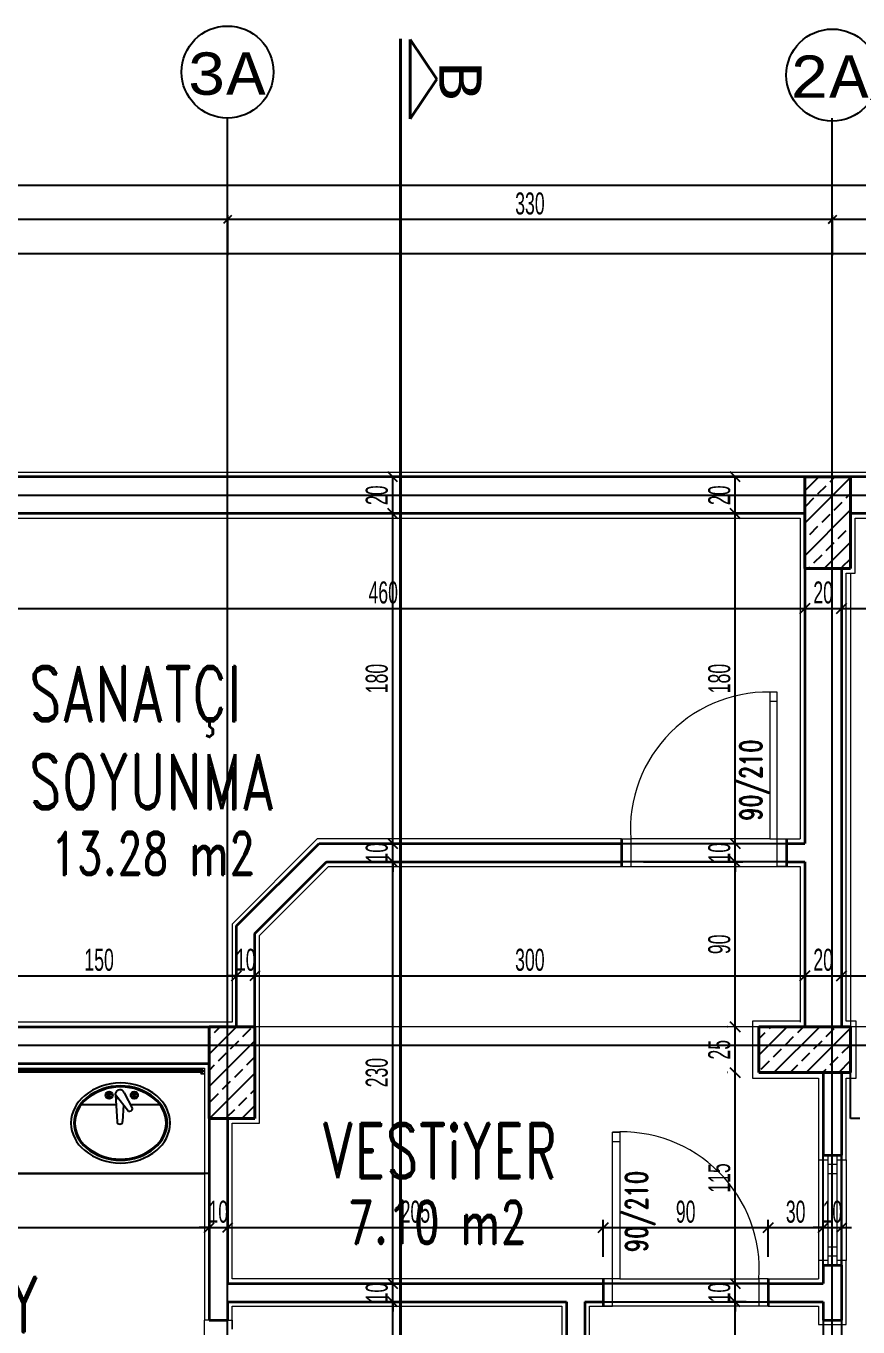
# Model space of a CAD drawing. Header units: inches. Extents: x -7543 to -822, y 102837 to 190349.
# Drawn here: x -835.9149 to -835.8241, y 102837.0949 to 102837.2369 of the extents above; entities that cross this region are included whole.
import ezdxf

# ---------------------------------------------------------------- set-up
doc = ezdxf.new("R2010")
doc.units = ezdxf.units.IN
doc.header["$MEASUREMENT"] = 0
for name, pattern in [('__ZG_T_P__9', [22, 1, -10, 1, -10]), ('DASHDOTX2', [2, 1, -0.5, 0, -0.5]), ('DASHED', [19.049999999999997, 12.7, -6.35])]:
    doc.linetypes.add(name, pattern=pattern)
doc.layers.get('0').update_dxf_attribs({"lineweight": 25})
doc.layers.get('Defpoints').update_dxf_attribs({"lineweight": 25})
for name, color, linetype, lineweight in [('AKS', 1, 'Continuous', 25), ('ICOL', 55, 'Continuous', 25), ('İZ DÜŞÜM', 253, 'Continuous', 20), ('KESİT', 7, 'Continuous', 40), ('KOLON', 2, 'Continuous', 40), ('SIVA', 150, 'Continuous', 15), ('TARAMA', 8, 'Continuous', 25), ('YAZI', 7, 'Continuous', 25)]:
    doc.layers.add(name, color=color, linetype=linetype, lineweight=lineweight)
for name, color, linetype, lineweight, true_color in [('DUVAR', 7, 'Continuous', 35, 0xfc4642), ('KAPI', 7, 'Continuous', 18, 0xffb360), ('MERDİVEN', 7, 'Continuous', 20, 0x16c244), ('TEFRİŞ', 7, 'Continuous', 25, 0x78462c)]:
    doc.layers.add(name, color=color, linetype=linetype, lineweight=lineweight, true_color=true_color)
doc.styles.add('ISIM', font='monos.ttf', dxfattribs={"width": 1.1, "height": 200})
doc.styles.add('OLCU', font='tromand.shx', dxfattribs={"width": 0.6, "height": 12})
doc.styles.add('st1', font='romandtw.shx', dxfattribs={"width": 0.7, "height": 40})

# ---------------------------------------------------------------- blocks, each defined once
blk = doc.blocks.new('_Oblique')
at = {"color": 0, "linetype": 'ByBlock', "lineweight": -2}
blk.add_line((-0.5, -0.5), (0.5, 0.5), dxfattribs=at)
blk = doc.blocks.new('D')
at = {"layer": 'ICOL'}
for p, q in [((2.828427124746668, 2.828427124748032), (-2.82842712474303, -2.828427124744394)), ((0, 3.000000000002046), (0, -25))]:
    blk.add_line(p, q, dxfattribs=at)
blk = doc.blocks.new('E')
at = {"layer": 'ICOL'}
for p, q in [((0, -3.000000000002046), (0, 25)), ((-2.828427124746668, -2.828427124748032), (2.82842712474303, 2.828427124744394))]:
    blk.add_line(p, q, dxfattribs=at)

msp = doc.modelspace()

# ---------------------------------------------------------------- linework, layer by layer
at = {"layer": 'AKS', "linetype": 'DASHDOTX2', "ltscale": 10}
for p, q in [((-835.8928803769031, 102836.7405371451), (-835.8928803769031, 102837.2268474742)), ((-835.8268919987518, 102837.1016850246), (-835.8268919987518, 102837.2268474742)), ((-836.0219041693523, 102837.1856850246), (-835.5878919987521, 102837.1856850246)), ((-836.0219041693523, 102837.1256839999), (-835.5888919987517, 102837.1256839999)), ((-835.8268919987518, 102836.7405371451), (-835.8268919987518, 102837.1016850246))]:
    msp.add_line(p, q, dxfattribs=at)
at = {"layer": 'AKS', "color": 0}
for centre in [(-835.8928803769031, 102837.2318674742), (-835.8268919987518, 102837.2315330315)]:
    msp.add_circle(centre, 0.005019999999999998, dxfattribs=at)
at = {"layer": 'Defpoints', "color": 6}
msp.add_line((-835.9513923788185, 102837.1876841657), (-835.2363920333095, 102837.1876841657), dxfattribs=at)
at = {"layer": 'Defpoints', "color": 3}
for p, q in [((-835.8298919992562, 102837.1836850053), (-835.9218916989279, 102837.1836843696)), ((-835.829891999256, 102837.177685496), (-835.8298919992562, 102837.1836850053)), ((-835.829891999256, 102837.1476847213), (-835.829891999256, 102837.177685496)), ((-835.8918920747684, 102837.1386843565), (-835.882891709987, 102837.1476847213)), ((-835.882891709987, 102837.1476847213), (-835.849891999256, 102837.1476847213)), ((-835.849891999256, 102837.1476847213), (-835.831891999256, 102837.1476847213)), ((-835.849891999256, 102837.1476847213), (-835.831891999256, 102837.1476847213)), ((-835.831891999256, 102837.1476847213), (-835.829891999256, 102837.1476847213)), ((-835.8820632828622, 102837.1456847213), (-835.8898920690436, 102837.1378559351)), ((-835.849891999256, 102837.1456847213), (-835.8820632828622, 102837.1456847213)), ((-835.831891999256, 102837.1456847213), (-835.849891999256, 102837.1456847213)), ((-835.831891999256, 102837.1456847213), (-835.849891999256, 102837.1456847213)), ((-835.829891999256, 102837.1456847213), (-835.831891999256, 102837.1456847213)), ((-835.829891999256, 102837.1276841785), (-835.829891999256, 102837.1456847213)), ((-835.8918919987528, 102837.1276841785), (-835.8918920747684, 102837.1386843565)), ((-835.8898920690436, 102837.1378559351), (-835.8898919987515, 102837.1276839999)), ((-835.9218916989271, 102837.1276845349), (-835.8948919987515, 102837.1276839999)), ((-835.8948919987515, 102837.1276839999), (-835.8948919987519, 102837.1276841785)), ((-835.8948919987519, 102837.1276841785), (-835.8918919987528, 102837.1276841785)), ((-835.8898919987515, 102837.1276839999), (-835.8898919987518, 102837.1176839999)), ((-835.8348919637672, 102837.1226841785), (-835.8348919637672, 102837.1276841785)), ((-835.8348919637672, 102837.1276841785), (-835.829891999256, 102837.1276841785)), ((-835.8948919987517, 102837.1236839998), (-835.9473919641938, 102837.1236848682)), ((-835.8948919987515, 102837.1176839999), (-835.8948919987517, 102837.1236839998)), ((-835.827891999256, 102837.1226841785), (-835.8348919637672, 102837.1226841785)), ((-835.827891999256, 102837.1136850246), (-835.827891999256, 102837.1226841785)), ((-835.824891994822, 102837.1226841785), (-835.825891999256, 102837.1226841785)), ((-835.825891999256, 102837.1226841785), (-835.825891999256, 102837.1136850246)), ((-835.824891994822, 102837.1176850246), (-835.824891994822, 102837.1226841785)), ((-835.8948919987515, 102837.0956850246), (-835.8948919987515, 102837.1176839999)), ((-835.8898919987518, 102837.1176839999), (-835.8928803769031, 102837.1176839999)), ((-835.8928803769031, 102837.1176839999), (-835.8928803769031, 102837.0996850246)), ((-835.823891994822, 102837.1176850246), (-835.824891994822, 102837.1176850246)), ((-835.8278919992559, 102837.1016850246), (-835.827891999256, 102837.1136850246)), ((-835.825891999256, 102837.1136850246), (-835.825891999256, 102837.1016850246)), ((-835.8278919992559, 102837.0996850246), (-835.8278919992559, 102837.1016850246)), ((-835.825891999256, 102837.1016850246), (-835.825891999256, 102837.0956850246)), ((-835.8928803769031, 102837.0996850246), (-835.851891999256, 102837.0996850246)), ((-835.851891999256, 102837.0996850246), (-835.833891999256, 102837.0996850246)), ((-835.833891999256, 102837.0996850246), (-835.8278919992559, 102837.0996850246)), ((-835.8558919992561, 102837.0976850246), (-835.8928803769031, 102837.0976850246)), ((-835.8928803769031, 102837.0976850246), (-835.8928803769031, 102837.0956850246)), ((-835.855891999256, 102837.0736850246), (-835.8558919992561, 102837.0976850246)), ((-835.8928803769031, 102837.0956850246), (-835.8948919987515, 102837.0956850246)), ((-835.825891999256, 102837.0956850246), (-835.825891999256, 102837.0736850246))]:
    msp.add_line(p, q, dxfattribs=at)
at = {"layer": 'Defpoints'}
for p, q in [((-835.827891999256, 102837.1016850246), (-835.827891999256, 102837.1136850246)), ((-835.825891999256, 102837.1016850246), (-835.825891999256, 102837.1136850246)), ((-835.833891999256, 102837.0996850246), (-835.851891999256, 102837.0996850246)), ((-835.851891999256, 102837.0976850246), (-835.833891999256, 102837.0976850246)), ((-835.827891999256, 102837.0956850246), (-835.827891999256, 102837.0736850246)), ((-835.825891999256, 102837.0956850246), (-835.825891999256, 102837.0736850246))]:
    msp.add_line(p, q, dxfattribs=at)
at = {"layer": 'DUVAR'}
for p, q in [((-835.829891999256, 102837.1876850053), (-835.9813919641934, 102837.1876839584)), ((-835.7788919987519, 102837.1876848205), (-835.8248919992564, 102837.1876850246)), ((-835.829891999256, 102837.1836850053), (-835.9218916989279, 102837.1836843696)), ((-835.7788919987519, 102837.1836848205), (-835.824891999256, 102837.1836850246)), ((-835.829891999256, 102837.177685496), (-835.829891999256, 102837.1476847213)), ((-835.825891999256, 102837.177685496), (-835.825891999256, 102837.1276839999)), ((-835.849891999256, 102837.1481847213), (-835.849891999256, 102837.1451847213)), ((-835.831891999256, 102837.1481847213), (-835.831891999256, 102837.1451847213)), ((-835.8918920747684, 102837.1386843565), (-835.882891709987, 102837.1476847213)), ((-835.882891709987, 102837.1476847213), (-835.849891999256, 102837.1476847213)), ((-835.831891999256, 102837.1476847213), (-835.829891999256, 102837.1476847213)), ((-835.8898920690436, 102837.1378559351), (-835.8820632828622, 102837.1456847213)), ((-835.8820632828622, 102837.1456847213), (-835.849891999256, 102837.1456847213)), ((-835.831891999256, 102837.1456847213), (-835.829891999256, 102837.1456847213)), ((-835.829891999256, 102837.1456847213), (-835.829891999256, 102837.1276839999)), ((-835.8918919987515, 102837.127683986), (-835.8918920747684, 102837.1386843565)), ((-835.8898919987515, 102837.1276839999), (-835.8898920690436, 102837.1378559351)), ((-835.9238926251103, 102837.1276845746), (-835.8948919987515, 102837.1276839999)), ((-835.9473919641938, 102837.1236848682), (-835.8948920649077, 102837.1236839999)), ((-835.827891999256, 102837.1226839999), (-835.827891999256, 102837.1136850246)), ((-835.825891999256, 102837.1226839999), (-835.825891999256, 102837.1136850246)), ((-835.8948919987515, 102837.1176839999), (-835.8948919987515, 102837.0956850246)), ((-835.8928803769031, 102837.1176839999), (-835.8928803769031, 102837.0996850246)), ((-835.827891999256, 102837.1136850246), (-835.825891999256, 102837.1136850246)), ((-835.827891999256, 102837.1016850246), (-835.825891999256, 102837.1016850246)), ((-835.8278919992559, 102837.1016850246), (-835.8278919992559, 102837.0996850246)), ((-835.825891999256, 102837.1016850246), (-835.825891999256, 102837.0956850246)), ((-835.8928803769031, 102837.0996850246), (-835.851891999256, 102837.0996850246)), ((-835.8518919992559, 102837.1001850246), (-835.8518919992559, 102837.0971850246)), ((-835.833891999256, 102837.1001850246), (-835.833891999256, 102837.0971850246)), ((-835.833891999256, 102837.0996850246), (-835.8278919992559, 102837.0996850246)), ((-835.8928803769031, 102837.0976850246), (-835.8558919992561, 102837.0976850246)), ((-835.8928803769031, 102837.0976850246), (-835.8928803769031, 102837.0956850246)), ((-835.8558919992561, 102837.0976850246), (-835.855891999256, 102837.0736850246)), ((-835.853891999256, 102837.0976850246), (-835.853891999256, 102837.0736850246)), ((-835.853891999256, 102837.0976850246), (-835.851891999256, 102837.0976850246)), ((-835.833891999256, 102837.0976850246), (-835.827891999256, 102837.0976850246)), ((-835.8278919992559, 102837.0976850246), (-835.827891999256, 102837.0956850246)), ((-835.8948919987515, 102837.0956850246), (-835.8928803769031, 102837.0956850246)), ((-835.827891999256, 102837.0956850246), (-835.825891999256, 102837.0956850246))]:
    msp.add_line(p, q, dxfattribs=at)
at = {"layer": 'ICOL'}
for p, q in [((-835.9792359987517, 102837.2195339893), (-835.2085479987518, 102837.2195339893)), ((-835.8930363769032, 102837.215781685), (-835.9422359987518, 102837.215781685)), ((-835.8270479987517, 102837.215781685), (-835.8927243769032, 102837.215781685)), ((-835.7710479987518, 102837.2157597842), (-835.8267359987517, 102837.2157597842)), ((-835.2065479987515, 102837.2120293807), (-835.9812359641934, 102837.2120293807)), ((-835.8748605467476, 102837.1836847174), (-835.8748605467476, 102837.187684719)), ((-835.8374885067294, 102837.1836849331), (-835.8374885067294, 102837.1876849284)), ((-835.8748605467476, 102837.1476847213), (-835.8748605467476, 102837.1836847174)), ((-835.8374885067294, 102837.1476847213), (-835.8374885067294, 102837.1836849331)), ((-835.9218923604861, 102837.1733345444), (-835.829891999256, 102837.1733345444)), ((-835.829891999256, 102837.1733345444), (-835.825891999256, 102837.1733345444)), ((-835.825891999256, 102837.1733345444), (-835.6648920026821, 102837.1733345444)), ((-835.8748605467476, 102837.1476847213), (-835.8748605467476, 102837.1487647213)), ((-835.8374885067294, 102837.1476847213), (-835.8374885067294, 102837.1487647213)), ((-835.8748605467476, 102837.1456847213), (-835.8748605467476, 102837.1476847213)), ((-835.8374885067294, 102837.1456847213), (-835.8374885067294, 102837.1476847213)), ((-835.8748605467476, 102837.1456847213), (-835.8748605467476, 102837.1446047213)), ((-835.8748605467476, 102837.0996850246), (-835.8748605467476, 102837.1456847213)), ((-835.8374885067294, 102837.1456847213), (-835.8374885067294, 102837.1446047213)), ((-835.8374885067294, 102837.1276841785), (-835.8374885067294, 102837.1456847213)), ((-835.9218917398091, 102837.1332552481), (-835.8918920192078, 102837.1332552481)), ((-835.8918920192078, 102837.1332552481), (-835.8929720192078, 102837.1332552481)), ((-835.8918920192078, 102837.1332552481), (-835.8898920183661, 102837.1332552481)), ((-835.8898920183661, 102837.1332552481), (-835.829891999256, 102837.1332552481)), ((-835.8898920183661, 102837.1332552481), (-835.8888120183661, 102837.1332552481)), ((-835.829891999256, 102837.1332552481), (-835.825891999256, 102837.1332552481)), ((-835.825891999256, 102837.1332552481), (-835.792891999256, 102837.1332552481)), ((-835.8374885067294, 102837.1226841785), (-835.8374885067294, 102837.1276841785)), ((-835.8374885067294, 102837.0996850246), (-835.8374885067294, 102837.1226841785)), ((-835.9473919641938, 102837.1057679913), (-835.8948919987515, 102837.1057679913)), ((-835.8948919987515, 102837.1057679913), (-835.8959719987515, 102837.1057679913)), ((-835.8948919987515, 102837.1057679913), (-835.8928803769031, 102837.1057679913)), ((-835.8928803769031, 102837.1057679913), (-835.8518919992559, 102837.1057679913)), ((-835.8928803769031, 102837.1057679913), (-835.8918003769031, 102837.1057679913)), ((-835.8518919992559, 102837.1057679913), (-835.833891999256, 102837.1057679913)), ((-835.833891999256, 102837.1057679913), (-835.827891999256, 102837.1057679913)), ((-835.827891999256, 102837.1057679913), (-835.828971999256, 102837.1057679913)), ((-835.827891999256, 102837.1057679913), (-835.825891999256, 102837.1057679913)), ((-835.825891999256, 102837.1057679913), (-835.824811999256, 102837.1057679913)), ((-835.8748605467476, 102837.0996850246), (-835.8748605467476, 102837.1007650246)), ((-835.8748605467476, 102837.0976850246), (-835.8748605467476, 102837.0996850246)), ((-835.8374885067294, 102837.0996850246), (-835.8374885067294, 102837.1007650246)), ((-835.8374885067294, 102837.0976850246), (-835.8374885067294, 102837.0996850246)), ((-835.8748605467476, 102837.0976850246), (-835.8748605467476, 102837.0966050246)), ((-835.8748605467476, 102837.0736850246), (-835.8748605467476, 102837.0976850246)), ((-835.8374885067294, 102837.0976850246), (-835.8374885067294, 102837.0966050246)), ((-835.8374885067294, 102837.0456839999), (-835.8374885067294, 102837.0976850246))]:
    msp.add_line(p, q, dxfattribs=at)
at = {"layer": 'ICOL', "color": 53}
for p, q in [((-835.8737297455076, 102837.187684719), (-835.8757005467476, 102837.187684719)), ((-835.8386203505936, 102837.1876849284), (-835.8366485067294, 102837.1876849284)), ((-835.8739540457528, 102837.1836847174), (-835.8757005467476, 102837.1836847174)), ((-835.8739540457528, 102837.1836847174), (-835.8757005467476, 102837.1836847174)), ((-835.8379422493025, 102837.1836849331), (-835.8366485067294, 102837.1836849331)), ((-835.8379422493025, 102837.1836849331), (-835.8366485067294, 102837.1836849331)), ((-835.829891999256, 102837.173632605), (-835.829891999256, 102837.1741745444)), ((-835.829891999256, 102837.173632605), (-835.829891999256, 102837.1741745444)), ((-835.825891999256, 102837.1733413889), (-835.825891999256, 102837.1741745444)), ((-835.825891999256, 102837.1733413889), (-835.825891999256, 102837.1741745444)), ((-835.8713647006459, 102837.1476847213), (-835.8757005467476, 102837.1476847213)), ((-835.8713647006459, 102837.1476847213), (-835.8757005467476, 102837.1476847213)), ((-835.847491999256, 102837.1476847213), (-835.8366485067294, 102837.1476847213)), ((-835.847491999256, 102837.1476847213), (-835.8366485067294, 102837.1476847213)), ((-835.8713647006458, 102837.1456847213), (-835.8757005467476, 102837.1456847213)), ((-835.8713647006458, 102837.1456847213), (-835.8757005467476, 102837.1456847213)), ((-835.847491999256, 102837.1456847213), (-835.8366485067294, 102837.1456847213)), ((-835.847491999256, 102837.1456847213), (-835.8366485067294, 102837.1456847213)), ((-835.8918920192078, 102837.1330442076), (-835.8918920192078, 102837.1340952481)), ((-835.8918920192078, 102837.1330442076), (-835.8918920192078, 102837.1340952481)), ((-835.8898920183661, 102837.1329224105), (-835.8898920183661, 102837.1340952481)), ((-835.8898920183661, 102837.1329224105), (-835.8898920183661, 102837.1340952481)), ((-835.829891999256, 102837.1326552168), (-835.829891999256, 102837.1340952481)), ((-835.829891999256, 102837.1326552168), (-835.829891999256, 102837.1340952481)), ((-835.825891999256, 102837.132925993), (-835.825891999256, 102837.1340952481)), ((-835.825891999256, 102837.132925993), (-835.825891999256, 102837.1340952481)), ((-835.8382919992563, 102837.1276841785), (-835.8383285067293, 102837.1276841785)), ((-835.8382919992563, 102837.1276841785), (-835.8383285067293, 102837.1276841785)), ((-835.8382919992563, 102837.1226841785), (-835.8383285067293, 102837.1226841785)), ((-835.8382919992563, 102837.1226841785), (-835.8383285067293, 102837.1226841785)), ((-835.8948919987515, 102837.1053868989), (-835.8948919987515, 102837.1066079913)), ((-835.8948919987515, 102837.1053868989), (-835.8948919987515, 102837.1066079913)), ((-835.8928803769031, 102837.1052054683), (-835.8928803769031, 102837.1066079913)), ((-835.8928803769031, 102837.1052054683), (-835.8928803769031, 102837.1066079913)), ((-835.8518919992559, 102837.1025850246), (-835.8518919992559, 102837.1066079913)), ((-835.8518919992559, 102837.1025850246), (-835.8518919992559, 102837.1066079913)), ((-835.833891999256, 102837.1025850246), (-835.833891999256, 102837.1066079913)), ((-835.833891999256, 102837.1025850246), (-835.833891999256, 102837.1066079913)), ((-835.827891999256, 102837.1040850246), (-835.827891999256, 102837.1066079913)), ((-835.827891999256, 102837.1040850246), (-835.827891999256, 102837.1066079913)), ((-835.825891999256, 102837.1040850246), (-835.825891999256, 102837.1066079913)), ((-835.8639128958625, 102837.0996850246), (-835.8757005467476, 102837.0996850246)), ((-835.8639128958625, 102837.0996850246), (-835.8757005467476, 102837.0996850246)), ((-835.836291999256, 102837.0996850246), (-835.8383285067293, 102837.0996850246)), ((-835.836291999256, 102837.0996850246), (-835.8383285067293, 102837.0996850246)), ((-835.8638057552158, 102837.0976850246), (-835.8757005467476, 102837.0976850246)), ((-835.8638057552158, 102837.0976850246), (-835.8757005467476, 102837.0976850246)), ((-835.836291999256, 102837.0976850246), (-835.8383285067293, 102837.0976850246)), ((-835.836291999256, 102837.0976850246), (-835.8383285067293, 102837.0976850246))]:
    msp.add_line(p, q, dxfattribs=at)
at = {"layer": 'İZ DÜŞÜM', "linetype": '__ZG_T_P__9'}
msp.add_line((-835.7688919987509, 102837.1276839999), (-835.981391998751, 102837.1276839999), dxfattribs=at)
at = {"layer": 'KAPI'}
for p, q in [((-835.8328919992559, 102837.1641847213), (-835.833691999256, 102837.1641847213)), ((-835.833691999256, 102837.1641847213), (-835.833691999256, 102837.1481847213)), ((-835.8328919992559, 102837.1481847213), (-835.8328919992559, 102837.1641847213)), ((-835.8328919992559, 102837.1631847213), (-835.833691999256, 102837.1631847213)), ((-835.849891999256, 102837.1481847213), (-835.848891999256, 102837.1481847213)), ((-835.848891999256, 102837.1481847213), (-835.848891999256, 102837.1451847213)), ((-835.833691999256, 102837.1481847213), (-835.848891999256, 102837.1481847213)), ((-835.833691999256, 102837.1481847213), (-835.831891999256, 102837.1481847213)), ((-835.8328919992559, 102837.1451847213), (-835.8328919992559, 102837.1481847213)), ((-835.849891999256, 102837.1451847213), (-835.848891999256, 102837.1451847213)), ((-835.848891999256, 102837.1451847213), (-835.8328919992559, 102837.1451847213)), ((-835.831891999256, 102837.1451847213), (-835.8328919992559, 102837.1451847213)), ((-835.8328919992559, 102837.1451847213), (-835.831891999256, 102837.1451847213)), ((-835.850891999256, 102837.1001850246), (-835.8508919992561, 102837.1161850246)), ((-835.8508919992561, 102837.1161850246), (-835.850091999256, 102837.1161850246)), ((-835.850091999256, 102837.1161850246), (-835.850091999256, 102837.1001850246)), ((-835.8508919992561, 102837.1151850246), (-835.850091999256, 102837.1151850246)), ((-835.8283919992559, 102837.1131850246), (-835.8283919992559, 102837.1021850246)), ((-835.8273919987518, 102837.1136850246), (-835.8273919987518, 102837.1016850246)), ((-835.8273919987518, 102837.1126850246), (-835.8263919987518, 102837.1126850246)), ((-835.8263919987518, 102837.1136850246), (-835.8263919987518, 102837.1016850246)), ((-835.825391999256, 102837.1131850246), (-835.825391999256, 102837.1021850246)), ((-835.8273919987518, 102837.1116850246), (-835.8263919987518, 102837.1116850246)), ((-835.8268919987518, 102837.1116850246), (-835.8268919987518, 102837.1036850246)), ((-835.8273919987518, 102837.1036850246), (-835.8263919987518, 102837.1036850246)), ((-835.8273919987518, 102837.1026850246), (-835.8263919987518, 102837.1026850246)), ((-835.850091999256, 102837.1001850246), (-835.8518919992559, 102837.1001850246)), ((-835.850891999256, 102837.0971850246), (-835.850891999256, 102837.1001850246)), ((-835.850091999256, 102837.1001850246), (-835.834891999256, 102837.1001850246)), ((-835.833891999256, 102837.1001850246), (-835.834891999256, 102837.1001850246)), ((-835.834891999256, 102837.1001850246), (-835.834891999256, 102837.0971850246)), ((-835.8518919992559, 102837.0971850246), (-835.850891999256, 102837.0971850246)), ((-835.850891999256, 102837.0971850246), (-835.8518919992559, 102837.0971850246)), ((-835.834891999256, 102837.0971850246), (-835.850891999256, 102837.0971850246)), ((-835.833891999256, 102837.0971850246), (-835.834891999256, 102837.0971850246)), ((-835.8953919987516, 102837.0938850246), (-835.8953919987516, 102837.0956850246)), ((-835.8923803769031, 102837.0956850246), (-835.8923803769031, 102837.0946850246)), ((-835.8923803769031, 102837.0946850246), (-835.8923803769031, 102837.0956850246))]:
    msp.add_line(p, q, dxfattribs=at)
for centre, start, end in [((-835.8339007338673, 102837.1491934559), 86.15047544445599, 183.8495247433916), ((-835.8498832646447, 102837.1011937592), 356.1504752566084, 93.84952455554401)]:
    msp.add_arc(centre, 0.0150251650064316, start, end, dxfattribs=at)
at = {"layer": 'KESİT', "linetype": 'DASHED'}
msp.add_line((-835.8740131954963, 102837.2354881892), (-835.8740131954963, 102836.9918835999), dxfattribs=at)
at = {"layer": 'KESİT'}
for p, q in [((-835.8729349837315, 102837.2354299202), (-835.8729349837315, 102837.2267441011)), ((-835.8700517624353, 102837.2310870107), (-835.8729349837315, 102837.2354299202)), ((-835.8700517624353, 102837.2310870107), (-835.8729349837315, 102837.2267441011))]:
    msp.add_line(p, q, dxfattribs=at)
at = {"layer": 'KOLON'}
for p, q in [((-835.8248919992564, 102837.1876856746), (-835.8298919992562, 102837.1876856746)), ((-835.8298919992562, 102837.1876856746), (-835.8298919992563, 102837.1776856746)), ((-835.8248919992564, 102837.1776856746), (-835.8248919992564, 102837.1876856746)), ((-835.8298919992563, 102837.1776856746), (-835.8248919992564, 102837.1776856746)), ((-835.8898919987519, 102837.1276841785), (-835.8948919987519, 102837.1276841785)), ((-835.8948919987519, 102837.1276841785), (-835.8948919987519, 102837.1176841785)), ((-835.8898919987518, 102837.1276839999), (-835.8948919987517, 102837.1276839999)), ((-835.8948919987517, 102837.1276839999), (-835.8948919987517, 102837.1176839999)), ((-835.8898919987519, 102837.1176841785), (-835.8898919987519, 102837.1276841785)), ((-835.8898919987518, 102837.1176839999), (-835.8898919987518, 102837.1276839999)), ((-835.8248919637672, 102837.1276841785), (-835.8348919637672, 102837.1276841785)), ((-835.8348919637672, 102837.1276841785), (-835.8348919637672, 102837.1226841785)), ((-835.8248919637672, 102837.1226841785), (-835.8248919637672, 102837.1276841785)), ((-835.8348919637672, 102837.1226841785), (-835.8248919637672, 102837.1226841785)), ((-835.8948919987519, 102837.1176841785), (-835.8898919987519, 102837.1176841785)), ((-835.8948919987517, 102837.1176839999), (-835.8898919987518, 102837.1176839999))]:
    msp.add_line(p, q, dxfattribs=at)
at = {"layer": 'MERDİVEN', "linetype": 'ByBlock', "lineweight": 15}
for p in [(-835.824891994822, 102837.1771856746), (-835.823891994822, 102837.1176850246)]:
    msp.add_line(p, (-835.824891994822, 102837.1176850246), dxfattribs=at)
at = {"layer": 'SIVA'}
for p, q in [((-835.8293919992564, 102837.1881850088), (-835.9818919641934, 102837.1881839549)), ((-835.8243919992564, 102837.1881856746), (-835.8303919992563, 102837.1881856746)), ((-835.7783919987519, 102837.1881848183), (-835.8253919992563, 102837.1881850268)), ((-835.9213917071972, 102837.183184373), (-835.8303919992563, 102837.1831850019)), ((-835.8303919992563, 102837.1831850019), (-835.8303919992563, 102837.1771856746)), ((-835.8243919992564, 102837.1831850224), (-835.7793919987519, 102837.1831848228)), ((-835.8243919992562, 102837.1771856746), (-835.8243919992564, 102837.1831850224)), ((-835.830391999256, 102837.1781856746), (-835.830391999256, 102837.1481847213)), ((-835.825391999256, 102837.1771856746), (-835.8243919992562, 102837.1771856746)), ((-835.825391999256, 102837.1282841785), (-835.825391999256, 102837.1771856746)), ((-835.8830988167681, 102837.1481847213), (-835.8923920761996, 102837.1388914619)), ((-835.849891999256, 102837.1481847213), (-835.8830988167681, 102837.1481847213)), ((-835.831891999256, 102837.1481847213), (-835.830391999256, 102837.1481847213)), ((-835.8893920676124, 102837.1376488298), (-835.881856176081, 102837.1451847213)), ((-835.881856176081, 102837.1451847213), (-835.849891999256, 102837.1451847213)), ((-835.831891999256, 102837.1451847213), (-835.830391999256, 102837.1451847213)), ((-835.830391999256, 102837.1451847213), (-835.830391999256, 102837.1281841785)), ((-835.8923920761996, 102837.1388914619), (-835.892392002208, 102837.1281841785)), ((-835.8893919952976, 102837.1271841785), (-835.8893920676124, 102837.1376488298)), ((-835.8943919987519, 102837.1281839916), (-835.9213926168426, 102837.1281844381)), ((-835.892392002208, 102837.1281841785), (-835.8953919987518, 102837.1281841785)), ((-835.8893919987519, 102837.1171841785), (-835.8893919987519, 102837.1281841785)), ((-835.830391998752, 102837.1282841785), (-835.835591998752, 102837.1282841785)), ((-835.835591998752, 102837.1282841785), (-835.8355919987519, 102837.1220841785)), ((-835.8242919637672, 102837.1282841785), (-835.825391999256, 102837.1282841785)), ((-835.8242919637671, 102837.1220841785), (-835.8242919637672, 102837.1282841785)), ((-835.9468919641938, 102837.1231848599), (-835.8953919987518, 102837.1231840081)), ((-835.8953919987518, 102837.1231840081), (-835.8953919987518, 102837.1171841785)), ((-835.8355919987519, 102837.1220841785), (-835.8283919992559, 102837.1220841785)), ((-835.8283919992559, 102837.1220841785), (-835.8283919992559, 102837.1131850246)), ((-835.825391999256, 102837.1131850246), (-835.825391999256, 102837.1220841785)), ((-835.825391999256, 102837.1220841785), (-835.8242919637671, 102837.1220841785)), ((-835.8953919987516, 102837.1181839998), (-835.8953919987516, 102837.0956850246)), ((-835.8923803769031, 102837.1171841785), (-835.8893919987519, 102837.1171841785)), ((-835.8923803769031, 102837.1001850246), (-835.8923803769031, 102837.1171841785)), ((-835.8283919992559, 102837.1131850246), (-835.8273919987518, 102837.1131850246)), ((-835.8263919987518, 102837.1131850246), (-835.825391999256, 102837.1131850246)), ((-835.8283919992559, 102837.1021850246), (-835.8283919992559, 102837.1001850246)), ((-835.8273919987518, 102837.1021850246), (-835.8283919992559, 102837.1021850246)), ((-835.825391999256, 102837.1021850246), (-835.8263919987518, 102837.1021850246)), ((-835.825391999256, 102837.0951850246), (-835.825391999256, 102837.1021850246)), ((-835.8518919992559, 102837.1001850246), (-835.8923803769031, 102837.1001850246)), ((-835.833891999256, 102837.1001850246), (-835.828391999256, 102837.1001850246)), ((-835.8923803769031, 102837.0956850246), (-835.8923803769031, 102837.0971850246)), ((-835.8923803769031, 102837.0971850246), (-835.8563919992561, 102837.0971850246)), ((-835.8563919992561, 102837.0971850246), (-835.856391999256, 102837.0736850246)), ((-835.853391999256, 102837.0736850246), (-835.853391999256, 102837.0971850246)), ((-835.853391999256, 102837.0971850246), (-835.8518919992559, 102837.0971850246)), ((-835.833891999256, 102837.0971850246), (-835.8283919992559, 102837.0971850246)), ((-835.8283919992559, 102837.0971850246), (-835.8283919992559, 102837.0951850246)), ((-835.8948919987515, 102837.0956850246), (-835.8953919987516, 102837.0956850246)), ((-835.8928803769031, 102837.0956850246), (-835.8923803769031, 102837.0956850246)), ((-835.8283919992559, 102837.0951850246), (-835.825391999256, 102837.0951850246))]:
    msp.add_line(p, q, dxfattribs=at)
at = {"layer": 'TARAMA'}
for p, q in [((-835.8298919992562, 102837.1861648502), (-835.8283726837816, 102837.1876841657)), ((-835.8271324060531, 102837.1871566765), (-835.8266049168316, 102837.1876841657)), ((-835.8298919992562, 102837.1826293163), (-835.8248919992564, 102837.1876293163)), ((-835.8284582312679, 102837.1858308513), (-835.8275743477914, 102837.1867147347)), ((-835.8297840564826, 102837.184505026), (-835.8289001730061, 102837.1853889095)), ((-835.8266904643149, 102837.1840630843), (-835.8258065808384, 102837.1849469678)), ((-835.8253646391001, 102837.1853889095), (-835.8248919992564, 102837.1858615494)), ((-835.8298919992563, 102837.1790937824), (-835.8248919992564, 102837.1840937824)), ((-835.8280162895296, 102837.1827372591), (-835.8271324060531, 102837.1836211426)), ((-835.8293421147443, 102837.1814114339), (-835.8284582312679, 102837.1822953174)), ((-835.8249226973619, 102837.1822953174), (-835.8248919992564, 102837.1823260155)), ((-835.8298919992562, 102837.1808615494), (-835.8297840564826, 102837.1809694921)), ((-835.8262485225766, 102837.1809694921), (-835.8253646391001, 102837.1818533756)), ((-835.8289001730061, 102837.1783178417), (-835.8280162895296, 102837.1792017252)), ((-835.8277645731831, 102837.1776856746), (-835.8248919992564, 102837.1805582485)), ((-835.8275743477914, 102837.1796436669), (-835.8266904643149, 102837.1805275504)), ((-835.8295323401389, 102837.1776856746), (-835.8293421147443, 102837.1778759)), ((-835.8258065808384, 102837.1778759), (-835.8249226973619, 102837.1787597834)), ((-835.8948919987517, 102837.1247003846), (-835.8919083835349, 102837.1276839999)), ((-835.8943075502659, 102837.1270526001), (-835.8936761504908, 102837.1276839999)), ((-835.8912139580982, 102837.1266106583), (-835.8903300746217, 102837.1274945418)), ((-835.8348919637672, 102837.1245963432), (-835.831804307134, 102837.1276839999)), ((-835.8348919637672, 102837.1263641102), (-835.834203473865, 102837.1270526001)), ((-835.8337615321268, 102837.1274945418), (-835.83357207409, 102837.1276839999)), ((-835.8332685946034, 102837.1226841785), (-835.828268773228, 102837.1276839999)), ((-835.8306679399591, 102837.1270526001), (-835.830036540184, 102837.1276839999)), ((-835.8297330606974, 102837.1226841785), (-835.8248919637672, 102837.1275252754)), ((-835.8275743477914, 102837.1266106583), (-835.8266904643149, 102837.1274945418)), ((-835.8948919987517, 102837.1264681516), (-835.8947494920042, 102837.1266106583)), ((-835.8948919987517, 102837.1211648507), (-835.8898919987516, 102837.1261648507)), ((-835.8925397833129, 102837.1252848331), (-835.8916558998365, 102837.1261687166)), ((-835.8333195903886, 102837.1244009497), (-835.8324357069121, 102837.1252848331)), ((-835.8319937651738, 102837.1257267749), (-835.8311098816973, 102837.1266106583)), ((-835.8289001730061, 102837.1252848331), (-835.8280162895296, 102837.1261687166)), ((-835.8258065808384, 102837.1248428914), (-835.8249226973619, 102837.1257267749)), ((-835.8938656085277, 102837.1239590079), (-835.8929817250512, 102837.1248428914)), ((-835.89077201636, 102837.1235170662), (-835.8898919987516, 102837.1243970838)), ((-835.8346454156033, 102837.1230751244), (-835.8337615321268, 102837.1239590079)), ((-835.8302259982208, 102837.1239590079), (-835.8293421147443, 102837.1248428914)), ((-835.8271324060531, 102837.1235170662), (-835.8262485225766, 102837.1244009497)), ((-835.8261975267915, 102837.1226841785), (-835.8248919637672, 102837.1239897415)), ((-835.8948919987517, 102837.1229326177), (-835.8943075502659, 102837.1235170662)), ((-835.8948371370963, 102837.1176841785), (-835.8898919987516, 102837.1226293168)), ((-835.8920978415747, 102837.122191241), (-835.8912139580982, 102837.1230751244)), ((-835.8315008276534, 102837.1226841785), (-835.8306679399591, 102837.1235170662)), ((-835.8279652937474, 102837.1226841785), (-835.8275743477914, 102837.1230751244)), ((-835.8934236667894, 102837.1208654158), (-835.8925397833129, 102837.1217492992)), ((-835.8947494920042, 102837.1195395905), (-835.8938656085277, 102837.120423474)), ((-835.8916558998365, 102837.1190976488), (-835.89077201636, 102837.1199815323)), ((-835.8903300746217, 102837.120423474), (-835.8898919987518, 102837.1208615499)), ((-835.8929817250512, 102837.1177718236), (-835.8920978415747, 102837.118655707)), ((-835.8913016031903, 102837.1176841785), (-835.8898919987518, 102837.1190937829))]:
    msp.add_line(p, q, dxfattribs=at)
at = {"layer": 'TEFRİŞ'}
for p, q in [((-835.9466919641939, 102837.1229848566), (-835.8955919987519, 102837.1229840114)), ((-835.9466919641939, 102837.1227848566), (-835.8955919987519, 102837.1227840114)), ((-835.8957919987519, 102837.1231840081), (-835.8957919987519, 102837.1229840147)), ((-835.8957919987519, 102837.1227840147), (-835.8957919987519, 102837.1225840147)), ((-835.8957919987519, 102837.1225840147), (-835.8953920086752, 102837.1225840081)), ((-835.8955919987519, 102837.1229840114), (-835.8955919987519, 102837.1227840114)), ((-835.9051176369237, 102837.120227362), (-835.90492813231, 102837.1173551619)), ((-835.9051139582017, 102837.1203046152), (-835.9036874313572, 102837.1184883885)), ((-835.9041620711748, 102837.1204728061), (-835.903259537944, 102837.1187499507)), ((-835.9087996260887, 102837.1192243632), (-835.9050514601644, 102837.1192243632)), ((-835.9042139479689, 102837.119157927), (-835.90433413231, 102837.1173551619)), ((-835.903508063206, 102837.1192243632), (-835.9003012242721, 102837.1192243632)), ((-835.8948919987515, 102837.1116834386), (-835.9473919641936, 102837.1116834386)), ((-835.9468919641938, 102837.1116848599), (-835.8953919987516, 102837.1116840081))]:
    msp.add_line(p, q, dxfattribs=at)
for centre, radius in [((-835.90580017084, 102837.1202198416), 0.000396), ((-835.9058050411595, 102837.1202237597), 0.0001231531351216254), ((-835.9030491614715, 102837.1202198416), 0.000396), ((-835.903054051174, 102837.1202198416), 0.0001231531351216254)]:
    msp.add_circle(centre, radius, dxfattribs=at)
for centre, radius, start, end in [((-835.9045504251803, 102837.1153204123), 0.006240643199999806, 90, 129.2370000193347), ((-835.9045504251803, 102837.1153204123), 0.005923843200000094, 90, 129.2370000193347), ((-835.9045504251803, 102837.1153204123), 0.005805043200000022, 90, 129.2370000193347), ((-835.9045504251803, 102837.1153204123), 0.006240643199999934, 50.76299998066528, 90), ((-835.9045504251803, 102837.1153204123), 0.005923843199999931, 50.76299998066528, 90), ((-835.9045504251803, 102837.1153204123), 0.005805043200000025, 50.76299998066528, 90), ((-835.9059690753804, 102837.1170427747), 0.004009302000000322, 129.1040001214614, 177.7880000505583), ((-835.9059690753804, 102837.1170427747), 0.004009302000000322, 129.1040001214614, 177.7880000505583), ((-835.9059690753804, 102837.1170427747), 0.003692502000000143, 129.0919999327343, 177.7880000505583), ((-835.9059690753804, 102837.1170427747), 0.003573702000000087, 129.0879999532143, 177.7149999711971), ((-835.9060053160582, 102837.1201074979), 0.0002276512857357263, 59.44757169635704, 150.4297510106238), ((-835.9060053160582, 102837.1203321853), 0.0002276512857288755, 209.5702489893762, 300.552428303643), ((-835.9056927168383, 102837.1204178416), 0.0002276512858558945, 119.5702491637003, 210.1375237861861), ((-835.9056927168383, 102837.1200218416), 0.0002276512857533367, 149.8624762138139, 240.4297508362997), ((-835.905917404247, 102837.1204178416), 0.0002276512857726221, 330.9566692286438, 60.42975083629976), ((-835.9059174042469, 102837.1200218416), 0.0002276512857162366, 299.5702491637002, 29.04333077135618), ((-835.9056093160582, 102837.1201074979), 0.0002276512857288755, 29.57024898937614, 118.625399591624), ((-835.9056093160582, 102837.1203321853), 0.0002276512857541603, 241.374600408376, 330.4297510106239), ((-835.9046311219573, 102837.1203219605), 0.000495000000000001, 16.39639431771953, 255.8875413556773), ((-835.9032497956584, 102837.1201074979), 0.0002276512857511511, 61.37460040837602, 150.4297510106238), ((-835.9032497956584, 102837.1203321853), 0.0002276512857418904, 209.5702489893762, 298.625399591624), ((-835.9029417074696, 102837.1204178416), 0.0002276512857726221, 119.5702491637003, 209.0433307713562), ((-835.9029417074696, 102837.1200218416), 0.0002276512857288755, 150.9566692286438, 240.4297508362997), ((-835.9031663948783, 102837.1204178416), 0.0002276512858432555, 329.8624762138139, 60.42975083629976), ((-835.9031663948783, 102837.1200218416), 0.0002276512857533367, 299.5702491637002, 30.13752378618609), ((-835.9028537956584, 102837.1201074979), 0.0002276512857357263, 29.57024898937614, 120.552428303643), ((-835.9028537956584, 102837.1203321853), 0.0002276512857288755, 239.447571696357, 330.4297510106239), ((-835.9031317749804, 102837.1170427747), 0.003573702000000159, 2.285000028802902, 50.91200004678569), ((-835.9031317749804, 102837.1170427747), 0.003692501999999998, 2.211999949441666, 50.90800006726572), ((-835.9031317749804, 102837.1170427747), 0.004009302000000195, 2.211999949441666, 50.89599987853862), ((-835.9031317749804, 102837.1170427747), 0.004009302000000195, 2.211999949441666, 50.89599987853862), ((-835.9035619005086, 102837.1187638104), 0.0003026800512815798, 245.497612607884, 357.3755005087631), ((-835.9059690753804, 102837.1173277561), 0.004009302000000195, 182.2119999494416, 230.8959998785386), ((-835.9059690753804, 102837.1173277561), 0.004009302000000195, 182.2119999494416, 230.8959998785386), ((-835.9059690753804, 102837.1173277561), 0.003692501999999998, 182.2119999494416, 230.9080000672657), ((-835.9059690753804, 102837.1173277561), 0.003573702000000159, 182.2850000288029, 230.9120000467857), ((-835.9046311323101, 102837.1173551619), 0.0002970000000000001, 180, 0), ((-835.9031317749804, 102837.1173277561), 0.003573702000000365, 309.0879999532143, 357.7149999711971), ((-835.9031317749804, 102837.1173277561), 0.003692502000000143, 309.0919999327343, 357.7880000505583), ((-835.9031317749804, 102837.1173277561), 0.004009302000000044, 309.1040001214614, 357.7880000505583), ((-835.9045504251803, 102837.1190500987), 0.006240643200000211, 230.7629999806653, 270), ((-835.9045504251803, 102837.1190500987), 0.006240643200000211, 230.7629999806653, 270), ((-835.9045504251803, 102837.1190500987), 0.005923843199999931, 230.7629999806653, 270), ((-835.9045504251803, 102837.1190500987), 0.005805043200000025, 230.7629999806653, 270), ((-835.9045504251803, 102837.1190500987), 0.005805062999999882, 270, 309.2370000193347), ((-835.9045504251803, 102837.1190500987), 0.005923862999999955, 270, 309.2370000193347), ((-835.9045504251803, 102837.1190500987), 0.006240663000000026, 270, 309.2370000193347)]:
    msp.add_arc(centre, radius, start, end, dxfattribs=at)

# ---------------------------------------------------------------- block references
at = {"layer": 'ICOL'}
for name, p, xscale, yscale, zscale in [('D', (-835.8928803769031, 102837.215781685), 0.0001559999999471984, 0.0001559999999471984, 0.0001559999999471984), ('D', (-835.8268919987518, 102837.215781685), 0.0001559999999471984, 0.0001559999999471984, 0.0001559999999471984), ('_Oblique', (-835.829891999256, 102837.1733345444), 0.001080000000001746, 0.001080000000001746, 0.001080000000001746), ('_Oblique', (-835.825891999256, 102837.1733345444), 0.001080000000001746, 0.001080000000001746, 0.001080000000001746), ('_Oblique', (-835.8918920192078, 102837.1332552481), 0.001080000000001746, 0.001080000000001746, 0.001080000000001746), ('_Oblique', (-835.8918920192078, 102837.1332552481), 0.001080000000001746, 0.001080000000001746, 0.001080000000001746), ('_Oblique', (-835.829891999256, 102837.1332552481), 0.001080000000001746, 0.001080000000001746, 0.001080000000001746), ('_Oblique', (-835.825891999256, 102837.1332552481), 0.001080000000001746, 0.001080000000001746, 0.001080000000001746), ('_Oblique', (-835.8948919987515, 102837.1057679913), 0.001080000000001746, 0.001080000000001746, 0.001080000000001746), ('_Oblique', (-835.8948919987515, 102837.1057679913), 0.001080000000001746, 0.001080000000001746, 0.001080000000001746), ('_Oblique', (-835.8518919992559, 102837.1057679913), 0.001080000000001746, 0.001080000000001746, 0.001080000000001746), ('_Oblique', (-835.833891999256, 102837.1057679913), 0.001080000000001746, 0.001080000000001746, 0.001080000000001746), ('_Oblique', (-835.827891999256, 102837.1057679913), 0.001080000000001746, 0.001080000000001746, 0.001080000000001746), ('_Oblique', (-835.827891999256, 102837.1057679913), 0.001080000000001746, 0.001080000000001746, 0.001080000000001746)]:
    msp.add_blockref(name, p, dxfattribs=dict(at, xscale=xscale, yscale=yscale, zscale=zscale))
for name, p, xscale, yscale, zscale, rotation in [('E', (-835.8928803769031, 102837.215781685), 0.0001559999999471984, 0.0001559999999471984, 0.0001559999999471984, 180), ('E', (-835.8268919987518, 102837.2157597842), 0.0001559999999471984, 0.0001559999999471984, 0.0001559999999471984, 180), ('_Oblique', (-835.8748605467476, 102837.187684719), 0.001080000001820736, 0.001080000001820736, 0.001080000001820736, 90), ('_Oblique', (-835.8374885067294, 102837.1876849284), 0.001080000001820736, 0.001080000001820736, 0.001080000001820736, 90), ('_Oblique', (-835.8748605467476, 102837.1836847174), 0.001080000001820736, 0.001080000001820736, 0.001080000001820736, 270), ('_Oblique', (-835.8748605467476, 102837.1836847174), 0.001080000001820736, 0.001080000001820736, 0.001080000001820736, 90), ('_Oblique', (-835.8374885067294, 102837.1836849331), 0.001080000001820736, 0.001080000001820736, 0.001080000001820736, 270), ('_Oblique', (-835.8374885067294, 102837.1836849331), 0.001080000001820736, 0.001080000001820736, 0.001080000001820736, 90), ('_Oblique', (-835.829891999256, 102837.1733345444), 0.001080000000001746, 0.001080000000001746, 0.001080000000001746, 180), ('_Oblique', (-835.825891999256, 102837.1733345444), 0.001080000000001746, 0.001080000000001746, 0.001080000000001746, 180), ('_Oblique', (-835.8748605467476, 102837.1476847213), 0.001080000001820736, 0.001080000001820736, 0.001080000001820736, 270), ('_Oblique', (-835.8748605467476, 102837.1476847213), 0.001080000001820736, 0.001080000001820736, 0.001080000001820736, 270), ('_Oblique', (-835.8374885067294, 102837.1476847213), 0.001080000001820736, 0.001080000001820736, 0.001080000001820736, 270), ('_Oblique', (-835.8374885067294, 102837.1476847213), 0.001080000001820736, 0.001080000001820736, 0.001080000001820736, 270), ('_Oblique', (-835.8748605467476, 102837.1456847213), 0.001080000001820736, 0.001080000001820736, 0.001080000001820736, 90), ('_Oblique', (-835.8748605467476, 102837.1456847213), 0.001080000001820736, 0.001080000001820736, 0.001080000001820736, 90), ('_Oblique', (-835.8374885067294, 102837.1456847213), 0.001080000001820736, 0.001080000001820736, 0.001080000001820736, 90), ('_Oblique', (-835.8374885067294, 102837.1456847213), 0.001080000001820736, 0.001080000001820736, 0.001080000001820736, 90), ('_Oblique', (-835.8898920183661, 102837.1332552481), 0.001080000000001746, 0.001080000000001746, 0.001080000000001746, 180), ('_Oblique', (-835.8898920183661, 102837.1332552481), 0.001080000000001746, 0.001080000000001746, 0.001080000000001746, 180), ('_Oblique', (-835.829891999256, 102837.1332552481), 0.001080000000001746, 0.001080000000001746, 0.001080000000001746, 180), ('_Oblique', (-835.825891999256, 102837.1332552481), 0.001080000000001746, 0.001080000000001746, 0.001080000000001746, 180), ('_Oblique', (-835.8374885067294, 102837.1276841785), 0.001080000001820736, 0.001080000001820736, 0.001080000001820736, 270), ('_Oblique', (-835.8374885067294, 102837.1276841785), 0.001080000001820736, 0.001080000001820736, 0.001080000001820736, 90), ('_Oblique', (-835.8374885067294, 102837.1226841785), 0.001080000001820736, 0.001080000001820736, 0.001080000001820736, 270), ('_Oblique', (-835.8374885067294, 102837.1226841785), 0.001080000001820736, 0.001080000001820736, 0.001080000001820736, 90), ('_Oblique', (-835.8928803769031, 102837.1057679913), 0.001080000000001746, 0.001080000000001746, 0.001080000000001746, 180), ('_Oblique', (-835.8928803769031, 102837.1057679913), 0.001080000000001746, 0.001080000000001746, 0.001080000000001746, 180), ('_Oblique', (-835.8518919992559, 102837.1057679913), 0.001080000000001746, 0.001080000000001746, 0.001080000000001746, 180), ('_Oblique', (-835.833891999256, 102837.1057679913), 0.001080000000001746, 0.001080000000001746, 0.001080000000001746, 180), ('_Oblique', (-835.825891999256, 102837.1057679913), 0.001080000000001746, 0.001080000000001746, 0.001080000000001746, 180), ('_Oblique', (-835.8748605467476, 102837.0996850246), 0.001080000001820736, 0.001080000001820736, 0.001080000001820736, 270), ('_Oblique', (-835.8748605467476, 102837.0996850246), 0.001080000001820736, 0.001080000001820736, 0.001080000001820736, 270), ('_Oblique', (-835.8374885067294, 102837.0996850246), 0.001080000001820736, 0.001080000001820736, 0.001080000001820736, 270), ('_Oblique', (-835.8374885067294, 102837.0996850246), 0.001080000001820736, 0.001080000001820736, 0.001080000001820736, 270), ('_Oblique', (-835.8748605467476, 102837.0976850246), 0.001080000001820736, 0.001080000001820736, 0.001080000001820736, 90), ('_Oblique', (-835.8748605467476, 102837.0976850246), 0.001080000001820736, 0.001080000001820736, 0.001080000001820736, 90), ('_Oblique', (-835.8374885067294, 102837.0976850246), 0.001080000001820736, 0.001080000001820736, 0.001080000001820736, 90), ('_Oblique', (-835.8374885067294, 102837.0976850246), 0.001080000001820736, 0.001080000001820736, 0.001080000001820736, 90)]:
    msp.add_blockref(name, p, dxfattribs=dict(at, xscale=xscale, yscale=yscale, zscale=zscale, rotation=rotation))

# ---------------------------------------------------------------- texts
at = {"layer": 'AKS', "style": 'ISIM', "width": 1.1}
for s, p in [('3A', (-835.8973344653066, 102837.2293864802)), ('2A', (-835.8315432030981, 102837.2290520376))]:
    msp.add_text(s, height=0.004619999999999998, dxfattribs=at).set_placement(p)
msp.add_text('B', height=0.004620000000000001, rotation=270, dxfattribs=at).set_placement((-835.8697857020334, 102837.2330669992))
at = {"layer": 'ICOL', "char_height": 0.0024, "attachment_point": 5, "style": 'OLCU'}
for s, insert in [('\\A1;330', (-835.8598861878274, 102837.217509685)), ('\\A1;460', (-835.875892179871, 102837.1750625444)), ('\\A1;20', (-835.827891999256, 102837.1750625444)), ('\\A1;150', (-835.9068918795085, 102837.1349832481)), ('\\A1;10', (-835.890892018787, 102837.1349832481)), ('\\A1;300', (-835.859892008811, 102837.1349832481)), ('\\A1;20', (-835.8278919992559, 102837.1349832481)), ('\\A1;10', (-835.8938861878273, 102837.1074959913)), ('\\A1;205', (-835.8723861880795, 102837.1074959913)), ('\\A1;90', (-835.842891999256, 102837.1074959913)), ('\\A1;30', (-835.830891999256, 102837.1074959913)), ('\\A1;10', (-835.826891999256, 102837.1074959913))]:
    msp.add_mtext(s, dxfattribs=dict(at, insert=insert))
at = {"layer": 'ICOL', "char_height": 0.0024, "attachment_point": 5, "rotation": 90, "style": 'OLCU'}
for s, insert in [('\\A1;20', (-835.8765885467476, 102837.1856847182)), ('\\A1;20', (-835.8392165067294, 102837.1856849308)), ('\\A1;180', (-835.8765885467476, 102837.1656847194)), ('\\A1;180', (-835.8392165067294, 102837.1656848272)), ('\\A1;10', (-835.8765885467476, 102837.1466847213)), ('\\A1;10', (-835.8392165067294, 102837.1466847213)), ('\\A1;90', (-835.8392165067294, 102837.1366844499)), ('\\A1;25', (-835.8392165067294, 102837.1251841785)), ('\\A1;230', (-835.8765885467476, 102837.122684873)), ('\\A1;115', (-835.8392165067294, 102837.1111846015)), ('\\A1;10', (-835.8765885467476, 102837.0986850246)), ('\\A1;10', (-835.8392165067294, 102837.0986850246))]:
    msp.add_mtext(s, dxfattribs=dict(at, insert=insert))
at = {"layer": 'KAPI', "style": 'st1', "width": 0.7}
for p in [(-835.8345784285198, 102837.1501653771), (-835.8470689542315, 102837.1030966844)]:
    msp.add_text('90/210', height=0.0024, rotation=90, dxfattribs=at).set_placement(p)
at = {"layer": 'YAZI', "style": 'st1', "width": 0.7}
for s, height, p in [('SANATÇI', 0.006, (-835.914555777035, 102837.161031307)), ('SOYUNMA', 0.006, (-835.914555777035, 102837.1514277063)), ('13.28 m2', 0.004687500000000001, (-835.9121151694862, 102837.1442575222)), ('VESTiYER', 0.006, (-835.8826451787655, 102837.111152387)), ('7.10 m2', 0.004687500000000001, (-835.8797192769193, 102837.1040159125)), ('BAY', 0.006, (-835.9240331463208, 102837.0943679961))]:
    msp.add_text(s, height=height, dxfattribs=at).set_placement(p)

doc.saveas('drawing.dxf')
